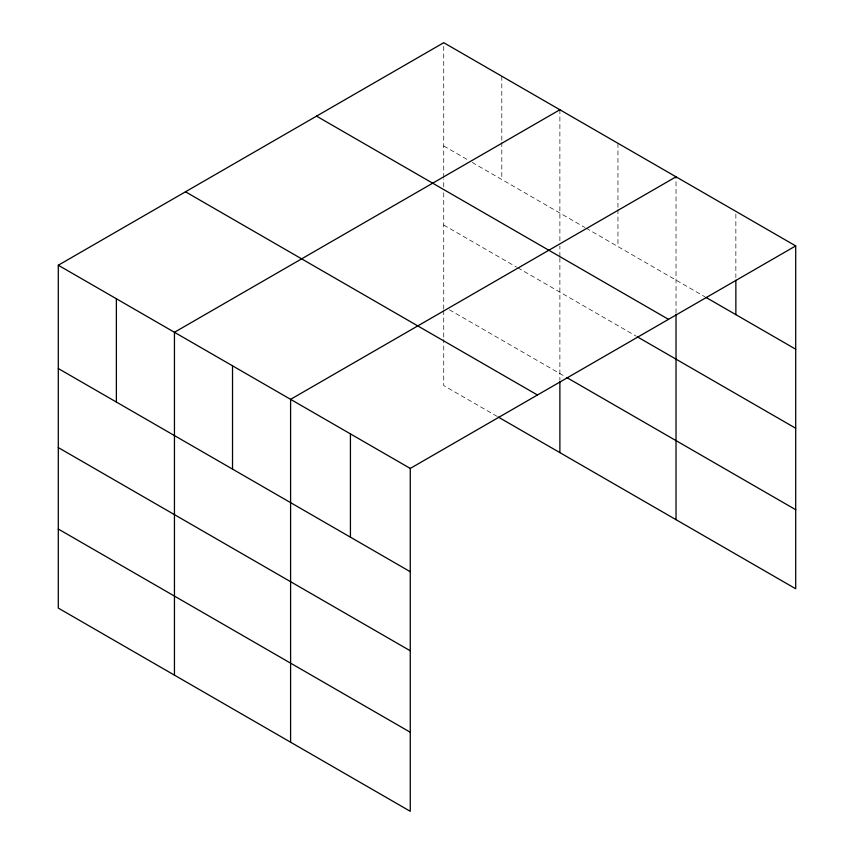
<?xml version="1.0" encoding="UTF-8"?>
<svg xmlns="http://www.w3.org/2000/svg" width="854" height="854" viewBox="0 0 854 854"><rect width="100%" height="100%" fill="white"/><g stroke="black" fill="none" stroke-linecap="round" stroke-linejoin="round"><path stroke-width="0.64" stroke-dasharray="4.27 3.2" d="M443.738 309.137L443.738 192.107M443.738 186.834L443.738 178.934M443.738 177.611L443.738 42.7M559.882 257.855L559.882 380.158M559.882 256.531L559.882 245.995M559.882 240.721L559.882 109.76M676.026 313.044L676.026 176.821M443.738 145.991L467.65 159.794M472.198 162.431L584.937 227.516M586.068 228.167L704.796 296.712M443.738 225.05L516.606 267.131M517.748 267.782L636.177 336.156M449.428 309.799L565.572 376.849M497.252 416.464L443.738 385.57L443.738 339.444M735.86 214.012L735.86 277.571M617.954 143.291L617.954 208.173M617.954 209.497L617.954 246.582M501.81 76.23L501.81 141.113M501.81 142.437L501.81 179.521M443.738 310.461L443.738 338.131"/><path stroke-width="1.28" d="M676.026 314.368L676.026 519.68M58.296 265.231L410.262 468.43L410.262 811.3L58.296 608.091L58.296 265.231L443.738 42.7L795.704 245.909L795.704 588.769L498.394 417.126M559.882 109.76L174.451 332.281L174.451 675.151M676.026 176.821L290.595 399.341L290.595 742.211M410.262 468.43L795.704 245.909M705.948 297.384L795.704 349.201M316.546 116.133L668.511 319.343M637.319 336.818L795.704 428.26M566.714 377.511L795.704 509.71M185.489 191.798L537.454 394.996M58.296 368.522L410.262 571.721M58.296 447.581L410.262 650.78M58.296 529.032L410.262 732.241M735.86 280.219L735.86 314.656M559.882 381.471L559.882 452.62M350.428 433.885L350.428 537.177M232.523 365.811L232.523 469.102M116.379 298.761L116.379 402.053"/></g></svg>
